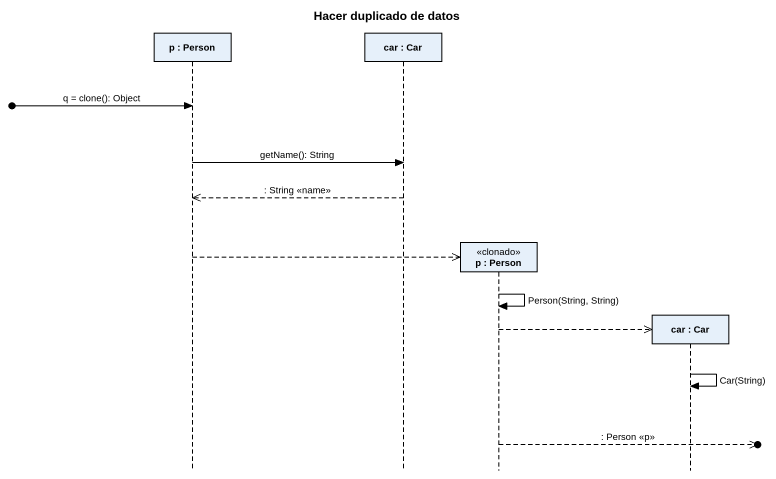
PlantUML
@startuml
title Hacer duplicado de datos
hide footbox
participant "p : Person" as p
participant "car : Car" as car
participant "p : Person" as p_2 <<clonado>>
participant "car : Car" as car_2

[o-> p : q = clone(): Object
p -> car : getName(): String
car -->> p : : String <<name>>
p -->> p_2 **
p_2 -> p_2 : Person(String, String)
p_2 -->> car_2 **
car_2 -> car_2 : Car(String)
p_2 -->>o] : : Person <<p>>
@enduml
